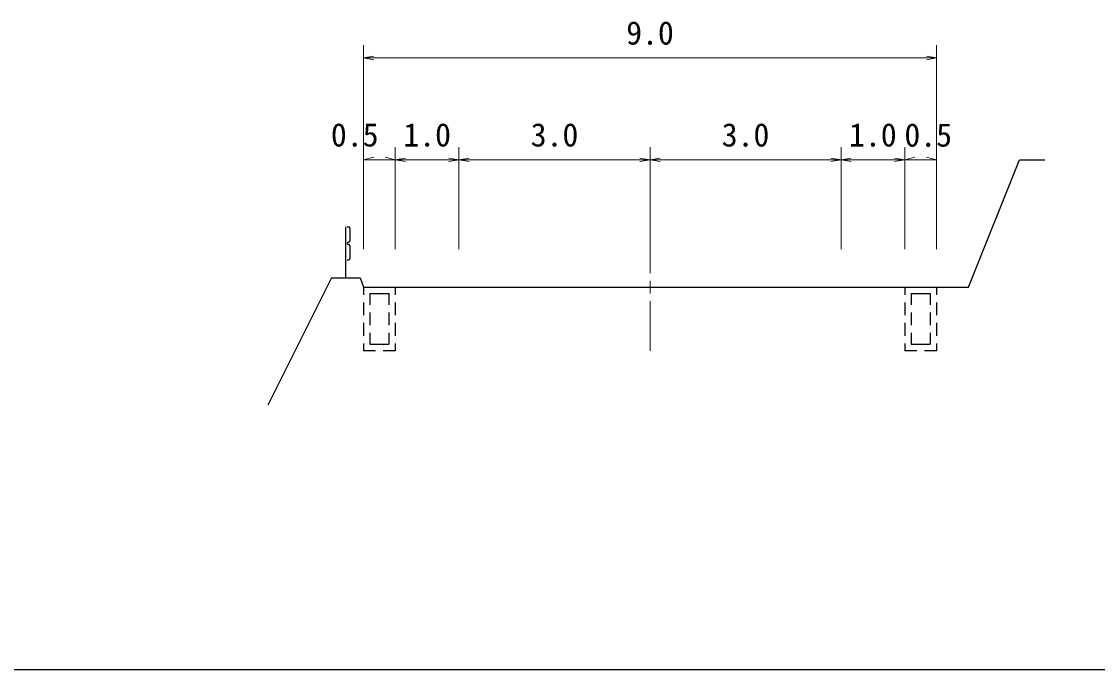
# Model space of a CAD drawing. Units: millimetres on the paper, enlarged 1000 times, with parts at other scales. Extents: x 40000 to 680000, y 20000 to 380000.
# Drawn here: x 278648 to 363136, y 205000 to 255860 of the extents above; entities that cross this region are included whole.
import ezdxf
from ezdxf.enums import TextEntityAlignment as Align

# ---------------------------------------------------------------- set-up
doc = ezdxf.new("R2010")
doc.units = ezdxf.units.MM
doc.header["$LTSCALE"] = 1000
for name, color, linetype, lineweight in [('M-BGD', 7, 'Continuous', 25), ('M-BMK', 2, 'Continuous', 13), ('M-STR-DIM', 7, 'Continuous', 13), ('M-TTL-BAND', 7, 'Continuous', 25)]:
    doc.layers.add(name, color=color, linetype=linetype, lineweight=lineweight)
doc.styles.add('ＭＳ ゴシック', font='')
doc.styles.get('ＭＳ ゴシック').set_extended_font_data('MS Gothic')

# ---------------------------------------------------------------- blocks, each defined once
blk = doc.blocks.new('open_arrow')
at = {"color": 0, "linetype": 'Continuous', "lineweight": -2}
blk.add_lwpolyline([(7.5, 1.25), (0, 0), (7.5, -1.25)], dxfattribs=at)

msp = doc.modelspace()

# ---------------------------------------------------------------- linework, layer by layer
at = {"layer": 'M-BGD'}
for p, q in [((353000, 235000), (357000, 245000)), ((357000, 245000), (359000, 245000)), ((304125, 235750), (304125, 239750)), ((304225, 239750), (304325, 239750)), ((304425, 239650), (304425, 238650)), ((304425, 238250), (304425, 237250)), ((304225, 237150), (304325, 237150)), ((303000, 235750), (298000, 225750)), ((303000, 235750), (305250, 235750)), ((305250, 235750), (305500, 235000)), ((305500, 235000), (305500, 234400)), ((308000, 235000), (308000, 234400)), ((348000, 235000), (348000, 234400)), ((350500, 235000), (350500, 234400)), ((306000, 234525), (306000, 233625)), ((306000, 234525), (307500, 234525)), ((307500, 234525), (307500, 233625)), ((348500, 234525), (348500, 233625)), ((348500, 234525), (350000, 234525)), ((350000, 234525), (350000, 233625)), ((305500, 233800), (305500, 232800)), ((308000, 233800), (308000, 232800)), ((348000, 233800), (348000, 232800)), ((350500, 233800), (350500, 232800)), ((306000, 233025), (306000, 232025)), ((307500, 233025), (307500, 232025)), ((348500, 233025), (348500, 232025)), ((350000, 233025), (350000, 232025)), ((305500, 232200), (305500, 231200)), ((308000, 232200), (308000, 231200)), ((348000, 232200), (348000, 231200)), ((350500, 232200), (350500, 231200)), ((306000, 231425), (306000, 230525)), ((307500, 231425), (307500, 230525)), ((348500, 231425), (348500, 230525)), ((350000, 231425), (350000, 230525)), ((305500, 230600), (305500, 230000)), ((305500, 230025), (306450, 230025)), ((306000, 230525), (307500, 230525)), ((307050, 230025), (308000, 230025)), ((308000, 230600), (308000, 230000)), ((348000, 230600), (348000, 230000)), ((348000, 230025), (348950, 230025)), ((348500, 230525), (350000, 230525)), ((349550, 230025), (350500, 230025)), ((350500, 230600), (350500, 230000))]:
    msp.add_line(p, q, dxfattribs=at)
msp.add_lwpolyline([(305500, 235000), (308000, 235000), (313000, 235000), (328000, 235000), (343000, 235000), (348000, 235000), (350500, 235000), (353000, 235000)], dxfattribs=at)
for centre, start, end in [((304325, 239650), 0, 90), ((304325, 238450), 90, 270), ((304325, 238650), 270, 0), ((304325, 238250), 0, 90), ((304325, 237250), 270, 0)]:
    msp.add_arc(centre, 100, start, end, dxfattribs=at)
at = {"layer": 'M-BMK'}
for p, q in [((328000, 240000), (328000, 236100)), ((328000, 235500), (328000, 234500)), ((328000, 233900), (328000, 230000))]:
    msp.add_line(p, q, dxfattribs=at)
at = {"layer": 'M-STR-DIM'}
for p, q in [((305500, 238000), (305500, 254000)), ((350500, 238000), (350500, 254000)), ((305500, 253000), (350500, 253000)), ((308000, 238000), (308000, 246000)), ((313000, 238000), (313000, 246000)), ((328000, 238000), (328000, 246000)), ((343000, 238000), (343000, 246000)), ((348000, 238000), (348000, 246000)), ((305500, 245000), (306300, 245211)), ((308000, 245000), (307200, 245211)), ((348000, 245000), (348800, 245211)), ((350500, 245000), (349700, 245211)), ((308000, 245000), (305500, 245000)), ((308000, 245000), (313000, 245000)), ((313000, 245000), (328000, 245000)), ((328000, 245000), (343000, 245000)), ((343000, 245000), (348000, 245000)), ((350500, 245000), (348000, 245000))]:
    msp.add_line(p, q, dxfattribs=at)
at = {"layer": 'M-TTL-BAND'}
msp.add_line((40000, 205000), (579000, 205000), dxfattribs=at)

# ---------------------------------------------------------------- block references
at = {"layer": 'M-STR-DIM', "xscale": 107, "yscale": 107}
for p in [(305500, 253000), (308000, 245000), (313000, 245000), (328000, 245000), (343000, 245000)]:
    msp.add_blockref('open_arrow', p, dxfattribs=at)
at = {"layer": 'M-STR-DIM', "xscale": 107, "yscale": 107, "rotation": 180}
for p in [(350500, 253000), (313000, 245000), (328000, 245000), (343000, 245000), (348000, 245000)]:
    msp.add_blockref('open_arrow', p, dxfattribs=at)

# ---------------------------------------------------------------- texts
at = {"layer": 'M-STR-DIM', "style": 'ＭＳ ゴシック'}
for s, p in [('9.0', (328000, 253500)), ('0.5', (304812, 245500)), ('1.0', (310500, 245500)), ('3.0', (320500, 245500)), ('3.0', (335500, 245500)), ('1.0', (345500, 245500)), ('0.5', (349845, 245489))]:
    msp.add_text(s, height=1833, dxfattribs=at).set_placement(p, align=Align.BOTTOM_CENTER)

doc.saveas('drawing.dxf')
